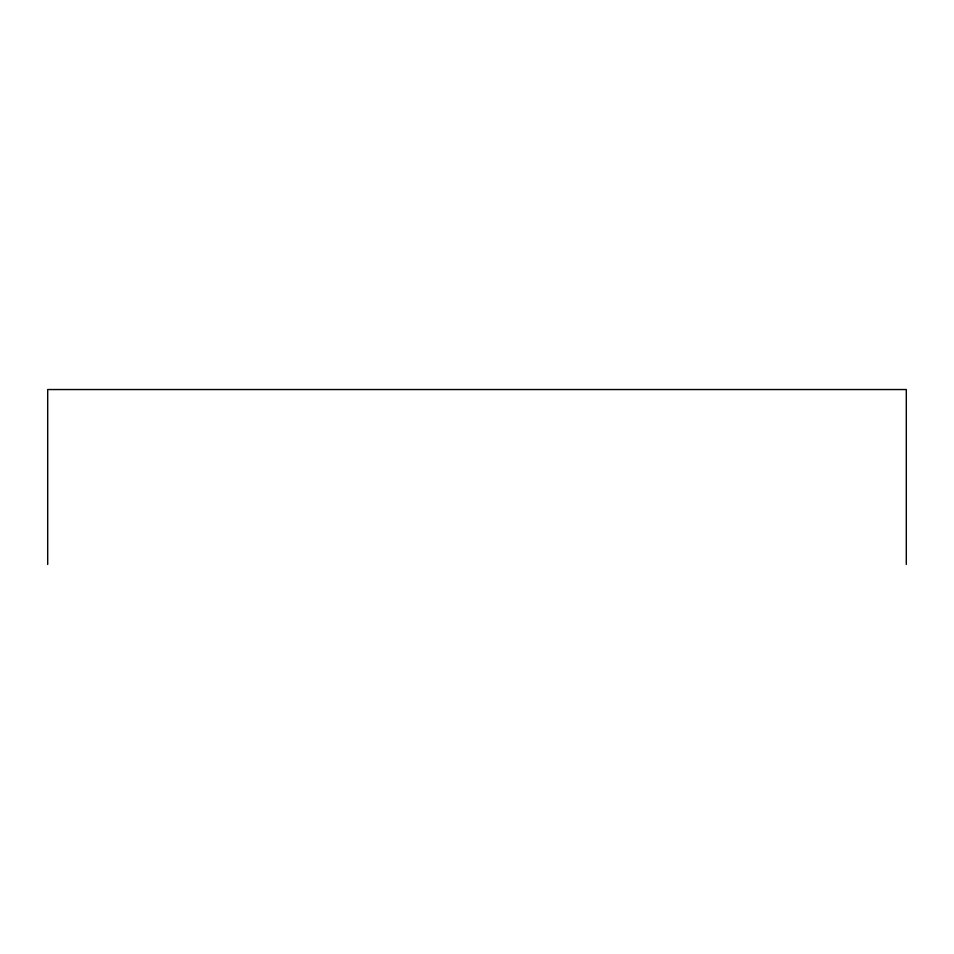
<?xml version="1.0" encoding="UTF-8"?>
<svg xmlns="http://www.w3.org/2000/svg" width="954" height="954" viewBox="0 0 954 954"><rect width="100%" height="100%" fill="white"/><g stroke="black" fill="none" stroke-linecap="round" stroke-linejoin="round"><path stroke-width="1.43" d="M906.3 564.458L906.3 389.542L47.7 389.542L47.7 564.458"/></g></svg>
